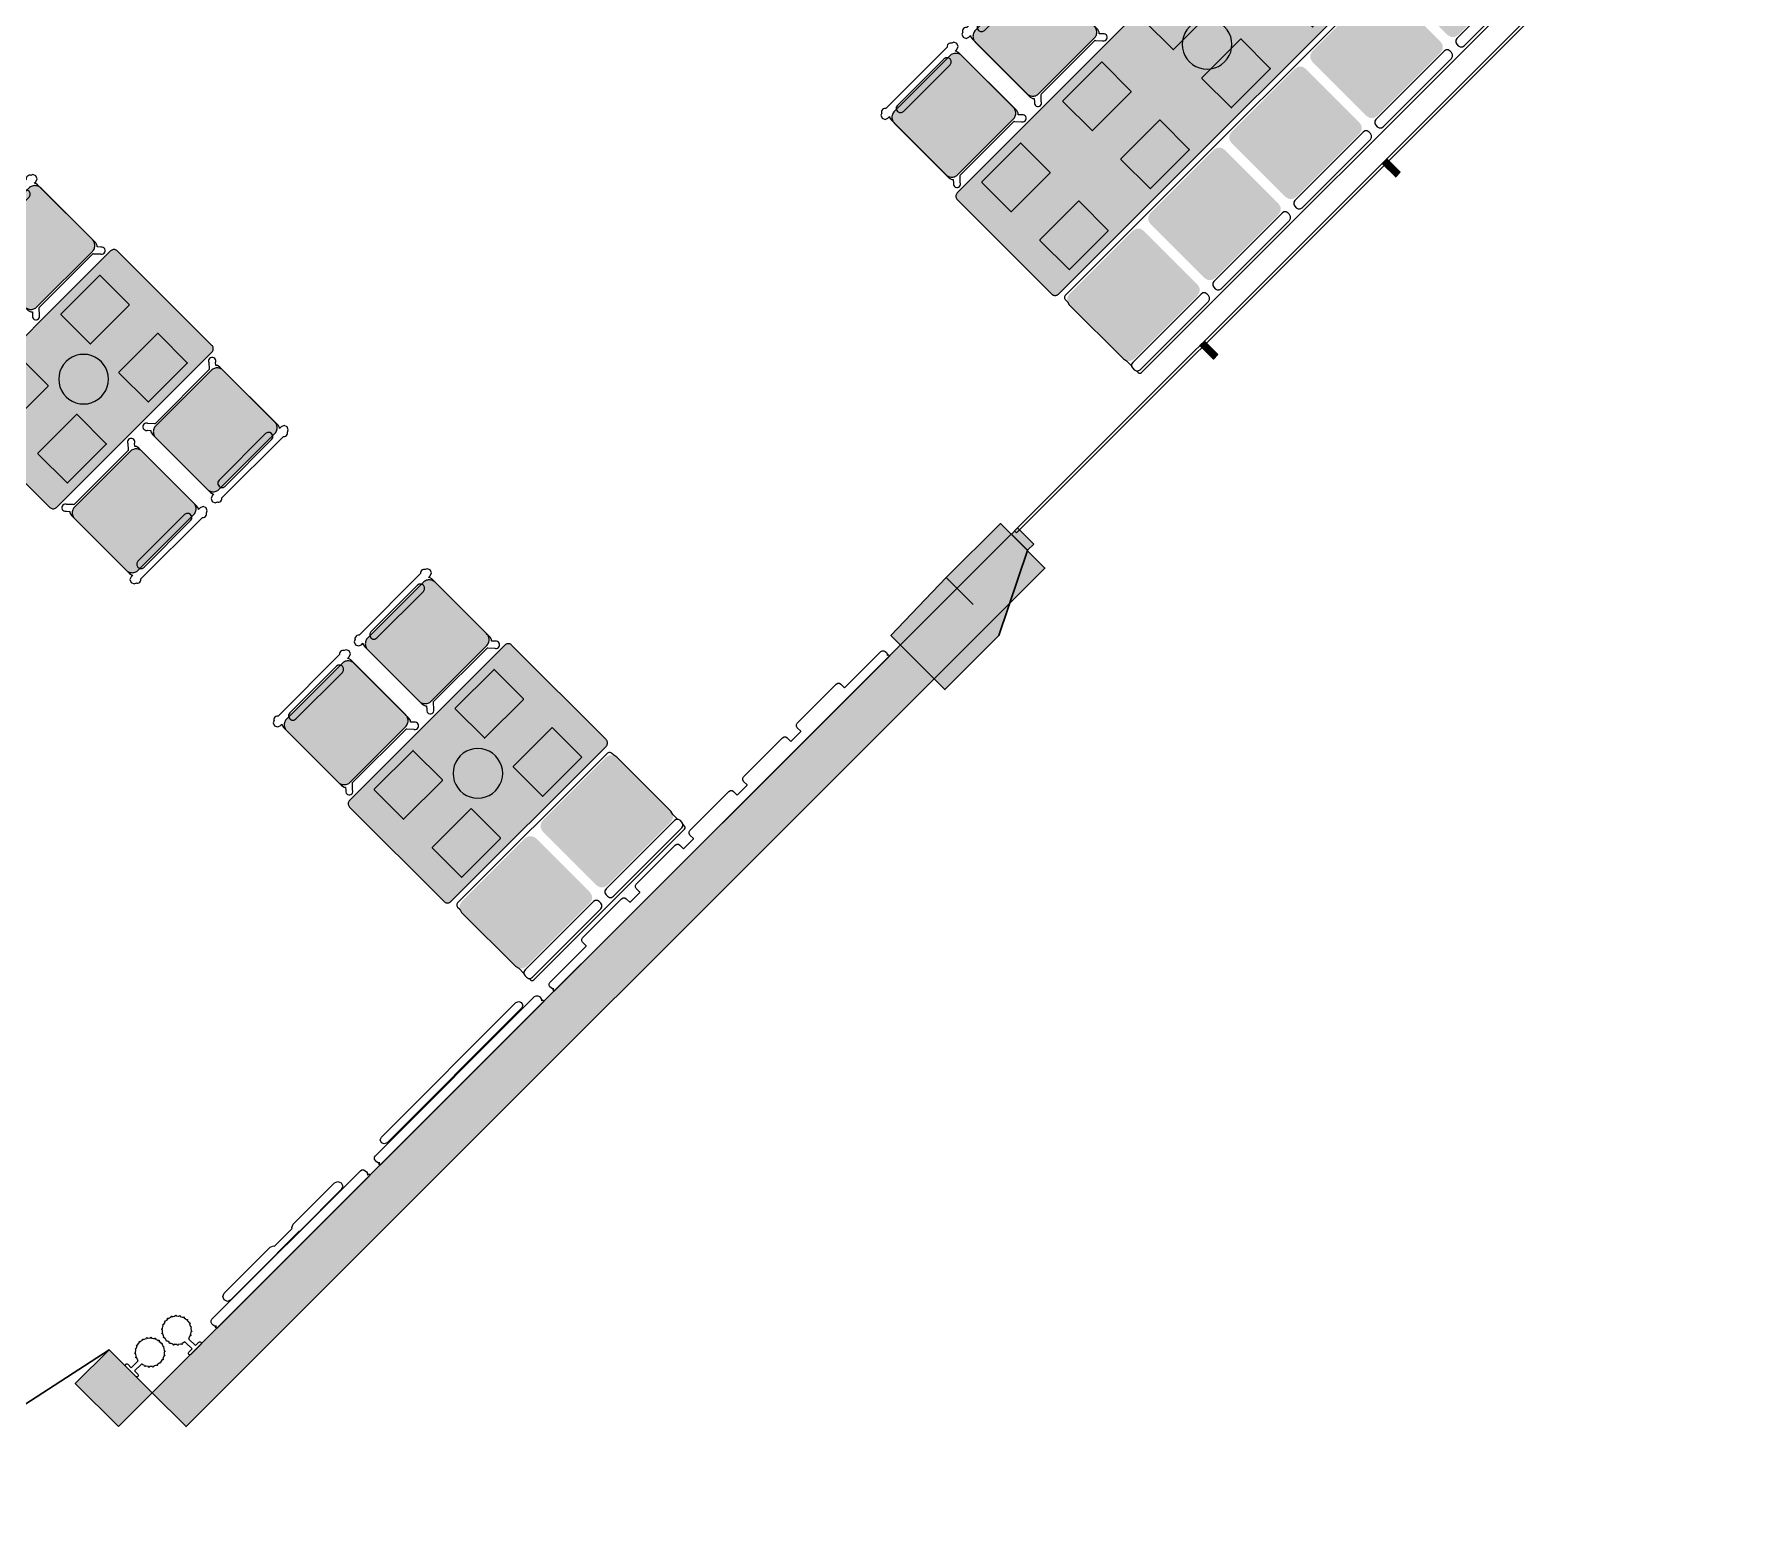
# Model space of a CAD drawing. Extents: x 2172.2 to 2210.6, y 415.3 to 458.1.
# Drawn here: x 2197.02 to 2206, y 415.27 to 423.02 of the extents above; entities that cross this region are included whole.
import ezdxf

# ---------------------------------------------------------------- set-up
doc = ezdxf.new("R2010")
doc.units = 0
for name, color, linetype, lineweight in [('AYAA_B2_BANQUETTES', 7, 'CONTINUOUS', 18), ('AYAA_B2_CHAIRS', 7, 'CONTINUOUS', 18), ('AYAA_B2_COLUMNS', 8, 'CONTINUOUS', 30), ('AYAA_B2_FINE_DETAIL', 8, 'CONTINUOUS', 9), ('AYAA_B2_GLAZING', 4, 'CONTINUOUS', 13), ('AYAA_B2_TABLES', 7, 'CONTINUOUS', 18), ('AYAA_B2_WALL_DECOR', 32, 'CONTINUOUS', 13), ('AYAA_B2_WALL_LIGHTS', 32, 'CONTINUOUS', 13), ('AYAA_B2_WALLS', 7, 'CONTINUOUS', 30)]:
    doc.layers.add(name, color=color, linetype=linetype, lineweight=lineweight)

# ---------------------------------------------------------------- blocks, each defined once
blk = doc.blocks.new('AYAA_B2_ARCHITECTURE')
at = {"layer": 'AYAA_B2_COLUMNS', "true_color": 0xc2b092}
blk.add_hatch(color=256, dxfattribs=at).paths.add_polyline_path([(11.94096, -13.965218), (11.799574, -13.823766), (12.082382, -13.54096), (12.2238, -13.682378), (12.075308, -14.127855), (11.792468, -14.410695), (11.50966, -14.12782), (11.799553, -13.823812)])
at = {"layer": 'AYAA_B2_WALLS', "true_color": 0xe4e1d8}
for points in [[(14.176619, -11.70128), (14.152576, -11.725321), (14.081866, -11.65461), (14.105907, -11.630569)], [(13.222024, -12.655873), (13.197983, -12.679915), (13.127272, -12.609204), (13.151314, -12.585163)], [(7.641751, -18.094725), (12.13895, -13.597526), (12.315727, -13.774302), (7.818528, -18.271502)], [(12.257745, -13.648438), (12.225218, -13.680964), (12.140365, -13.596111), (12.172892, -13.563584)], [(7.464975, -18.271502), (7.2387, -18.045227), (7.415477, -17.86845), (7.641751, -18.094725)]]:
    blk.add_hatch(color=256, dxfattribs=at).paths.add_polyline_path(points)
at = {"layer": 'AYAA_B2_COLUMNS', "linetype": 'CONTINUOUS', "lineweight": -2}
blk.add_lwpolyline([(11.94096, -13.965218), (11.799574, -13.823766), (12.082382, -13.54096), (12.2238, -13.682378), (12.075308, -14.127855), (11.792468, -14.410695), (11.50966, -14.12782), (11.799553, -13.823812)], close=True, dxfattribs=at)
at = {"layer": 'AYAA_B2_GLAZING', "linetype": 'CONTINUOUS', "lineweight": -2}
blk.add_lwpolyline([(12.167234, -13.590454), (12.156629, -13.579848), (15.985397, -9.751079), (15.996004, -9.761685)], close=True, dxfattribs=at)
at = {"layer": 'AYAA_B2_WALLS', "linetype": 'CONTINUOUS', "lineweight": -2}
for points in [[(14.176619, -11.70128), (14.152576, -11.725321), (14.081866, -11.65461), (14.105907, -11.630569)], [(13.222024, -12.655873), (13.197983, -12.679915), (13.127272, -12.609204), (13.151314, -12.585163)], [(7.641751, -18.094725), (12.13895, -13.597526), (12.315727, -13.774302), (7.818528, -18.271502)], [(12.257745, -13.648438), (12.225218, -13.680964), (12.140365, -13.596111), (12.172892, -13.563584)], [(7.464975, -18.271502), (7.2387, -18.045227), (7.415477, -17.86845), (7.641751, -18.094725)]]:
    blk.add_lwpolyline(points, close=True, dxfattribs=at)
blk = doc.blocks.new('AYAA_B2_DOOR_D0')
at = {"color": 0, "linetype": 'CONTINUOUS'}
blk.add_lwpolyline([(-0.625, 0), (-0.3651, 1.2227)], dxfattribs=at)
at = {"color": 0}
blk.add_arc((-0.625, 0), 1.25, 0, 78, dxfattribs=at)
blk = doc.blocks.new('AYAA_B2_DINING_2')
at = {"true_color": 0xefe8d6}
blk.add_hatch(color=256, dxfattribs=at).paths.add_polyline_path([(-0.595225, -0.364695), (-0.597275, -0.36135), (-0.598776, -0.357725), (-0.599692, -0.353911), (-0.6, -0.35), (-0.6, 0.35), (-0.599692, 0.353911), (-0.598776, 0.357725), (-0.597275, 0.36135), (-0.595225, 0.364695), (-0.592678, 0.367678), (-0.589695, 0.370225), (-0.58635, 0.372275), (-0.582725, 0.373776), (-0.578911, 0.374692), (-0.575, 0.375), (0.575, 0.375), (0.578911, 0.374692), (0.582725, 0.373776), (0.58635, 0.372275), (0.589695, 0.370225), (0.592678, 0.367678), (0.595225, 0.364695), (0.597275, 0.36135), (0.598776, 0.357725), (0.599692, 0.353911), (0.6, 0.35), (0.6, -0.35), (0.599692, -0.353911), (0.598776, -0.357725), (0.597275, -0.36135), (0.595225, -0.364695), (0.592678, -0.367678), (0.589695, -0.370225), (0.58635, -0.372275), (0.582725, -0.373776), (0.578911, -0.374692), (0.575, -0.375), (-0.575, -0.375), (-0.578911, -0.374692), (-0.582725, -0.373776), (-0.58635, -0.372275), (-0.589695, -0.370225), (-0.592678, -0.367678)])
at = {"color": 0, "linetype": 'CONTINUOUS', "lineweight": -2}
blk.add_lwpolyline([(-0.599692, 0.353911), (-0.598776, 0.357725), (-0.597275, 0.36135), (-0.595225, 0.364695), (-0.592678, 0.367678), (-0.589695, 0.370225), (-0.58635, 0.372275), (-0.582725, 0.373776), (-0.578911, 0.374692), (-0.575, 0.375), (0.575, 0.375), (0.578911, 0.374692), (0.582725, 0.373776), (0.58635, 0.372275), (0.589695, 0.370225), (0.592678, 0.367678), (0.595225, 0.364695), (0.597275, 0.36135), (0.598776, 0.357725), (0.599692, 0.353911), (0.6, 0.35), (0.6, -0.35), (0.599692, -0.353911), (0.598776, -0.357725), (0.597275, -0.36135), (0.595225, -0.364695), (0.592678, -0.367678), (0.589695, -0.370225), (0.58635, -0.372275), (0.582725, -0.373776), (0.578911, -0.374692), (0.575, -0.375), (-0.575, -0.375), (-0.578911, -0.374692), (-0.582725, -0.373776), (-0.58635, -0.372275), (-0.589695, -0.370225), (-0.592678, -0.367678), (-0.595225, -0.364695), (-0.597275, -0.36135), (-0.598776, -0.357725), (-0.599692, -0.353911), (-0.6, -0.35), (-0.6, 0.35)], close=True, dxfattribs=at)
at = {"layer": 'AYAA_B2_FINE_DETAIL', "linetype": 'CONTINUOUS', "lineweight": -2}
for points in [[(-0.443, 0.325), (-0.157, 0.325), (-0.156001, 0.324733), (-0.155267, 0.323999), (-0.155, 0.323), (-0.155, 0.107), (-0.155267, 0.106001), (-0.156001, 0.105267), (-0.157, 0.105), (-0.443, 0.105), (-0.443999, 0.105267), (-0.444733, 0.106001), (-0.445, 0.107), (-0.445, 0.323), (-0.444733, 0.323999), (-0.443999, 0.324733)], [(0.155, 0.323), (0.155267, 0.323999), (0.156001, 0.324733), (0.157, 0.325), (0.443, 0.325), (0.443999, 0.324733), (0.444733, 0.323999), (0.445, 0.323), (0.445, 0.107), (0.444733, 0.106001), (0.443999, 0.105267), (0.443, 0.105), (0.157, 0.105), (0.156001, 0.105267), (0.155267, 0.106001), (0.155, 0.107)], [(-0.123637, 0.040172), (-0.115831, 0.059019), (-0.105172, 0.076412), (-0.091924, 0.091924), (-0.076412, 0.105172), (-0.059019, 0.115831), (-0.040172, 0.123637), (-0.020336, 0.128399), (0, 0.13), (0.020336, 0.128399), (0.040172, 0.123637), (0.059019, 0.115831), (0.076412, 0.105172), (0.091924, 0.091924), (0.105172, 0.076412), (0.115831, 0.059019), (0.123637, 0.040172), (0.128399, 0.020336), (0.13, 0), (0.128399, -0.020336), (0.123637, -0.040172), (0.115831, -0.059019), (0.105172, -0.076412), (0.091924, -0.091924), (0.076412, -0.105172), (0.059019, -0.115831), (0.040172, -0.123637), (0.020336, -0.128399), (0, -0.13), (-0.020336, -0.128399), (-0.040172, -0.123637), (-0.059019, -0.115831), (-0.076412, -0.105172), (-0.091924, -0.091924), (-0.105172, -0.076412), (-0.115831, -0.059019), (-0.123637, -0.040172), (-0.128399, -0.020336), (-0.13, 0), (-0.128399, 0.020336)], [(-0.443999, -0.105267), (-0.443, -0.105), (-0.157, -0.105), (-0.156001, -0.105267), (-0.155267, -0.106001), (-0.155, -0.107), (-0.155, -0.323), (-0.155267, -0.323999), (-0.156001, -0.324733), (-0.157, -0.325), (-0.443, -0.325), (-0.443999, -0.324733), (-0.444733, -0.323999), (-0.445, -0.323), (-0.445, -0.107), (-0.444733, -0.106001)], [(0.155267, -0.106001), (0.156001, -0.105267), (0.157, -0.105), (0.443, -0.105), (0.443999, -0.105267), (0.444733, -0.106001), (0.445, -0.107), (0.445, -0.323), (0.444733, -0.323999), (0.443999, -0.324733), (0.443, -0.325), (0.157, -0.325), (0.156001, -0.324733), (0.155267, -0.323999), (0.155, -0.323), (0.155, -0.107)]]:
    blk.add_lwpolyline(points, close=True, dxfattribs=at)
blk = doc.blocks.new('AYAA_B2_CHAIR_OLIVE')
at = {"true_color": 0xd7dec3}
blk.add_hatch(color=256, dxfattribs=at).paths.add_polyline_path([(-0.247475, -0.204863), (-0.248872, -0.200013), (-0.249717, -0.195038), (-0.25, -0.19), (-0.25, 0.19), (-0.249717, 0.195038), (-0.248872, 0.200013), (-0.247475, 0.204863), (-0.245544, 0.209525), (-0.243103, 0.213941), (-0.240182, 0.218057), (-0.23682, 0.22182), (-0.233057, 0.225182), (-0.228941, 0.228103), (-0.224525, 0.230544), (-0.219863, 0.232475), (-0.215013, 0.233872), (-0.210038, 0.234717), (-0.205, 0.235), (0.205, 0.235), (0.210038, 0.234717), (0.215013, 0.233872), (0.219863, 0.232475), (0.224525, 0.230544), (0.228941, 0.228103), (0.233057, 0.225182), (0.23682, 0.22182), (0.240182, 0.218057), (0.243103, 0.213941), (0.245544, 0.209525), (0.247475, 0.204863), (0.248872, 0.200013), (0.249717, 0.195038), (0.25, 0.19), (0.25, -0.19), (0.249717, -0.195038), (0.248872, -0.200013), (0.247475, -0.204863), (0.245544, -0.209525), (0.243103, -0.213941), (0.240182, -0.218057), (0.23682, -0.22182), (0.233057, -0.225182), (0.228941, -0.228103), (0.224525, -0.230544), (0.219863, -0.232475), (0.215013, -0.233872), (0.210038, -0.234717), (0.205, -0.235), (-0.205, -0.235), (-0.210038, -0.234717), (-0.215013, -0.233872), (-0.219863, -0.232475), (-0.224525, -0.230544), (-0.228941, -0.228103), (-0.233057, -0.225182), (-0.23682, -0.22182), (-0.240182, -0.218057), (-0.243103, -0.213941), (-0.245544, -0.209525)])
at = {"color": 0, "linetype": 'CONTINUOUS', "lineweight": -2}
for points in [[(-0.255, -0.233), (-0.242972, -0.233), (-0.245992, -0.22998), (-0.25, -0.215), (-0.25, 0.215), (-0.245992, 0.22998), (-0.240149, 0.235823), (-0.252556, 0.249383), (-0.254118, 0.250179), (-0.258321, 0.254382), (-0.26102, 0.259679), (-0.26195, 0.26555), (-0.26102, 0.271421), (-0.258321, 0.276718), (-0.254118, 0.280921), (-0.248821, 0.28362), (-0.24295, 0.28455), (-0.237079, 0.28362), (-0.231782, 0.280921), (-0.227579, 0.276718), (-0.22608, 0.273776), (-0.20172, 0.24715), (-0.200943, 0.245), (0.200943, 0.245), (0.20172, 0.24715), (0.22608, 0.273776), (0.227579, 0.276718), (0.231782, 0.280921), (0.237079, 0.28362), (0.24295, 0.28455), (0.248821, 0.28362), (0.254118, 0.280921), (0.258321, 0.276718), (0.26102, 0.271421), (0.26195, 0.26555), (0.26102, 0.259679), (0.258321, 0.254382), (0.254118, 0.250179), (0.252556, 0.249383), (0.240149, 0.235823), (0.245992, 0.22998), (0.25, 0.215), (0.25, -0.215), (0.245992, -0.22998), (0.242972, -0.233), (0.255, -0.233), (0.270556, -0.239444), (0.277, -0.255), (0.270556, -0.270556), (0.259027, -0.275332), (0.258321, -0.276718), (0.254118, -0.280921), (0.248821, -0.28362), (0.24295, -0.28455), (0.237079, -0.28362), (0.231782, -0.280921), (0.227861, -0.277), (-0.227861, -0.277), (-0.231782, -0.280921), (-0.237079, -0.28362), (-0.24295, -0.28455), (-0.248821, -0.28362), (-0.254118, -0.280921), (-0.258321, -0.276718), (-0.259027, -0.275332), (-0.270556, -0.270556), (-0.277, -0.255), (-0.270556, -0.239444)], [(-0.247475, -0.204863), (-0.248872, -0.200013), (-0.249717, -0.195038), (-0.25, -0.19), (-0.25, 0.19), (-0.249717, 0.195038), (-0.248872, 0.200013), (-0.247475, 0.204863), (-0.245544, 0.209525), (-0.243103, 0.213941), (-0.240182, 0.218057), (-0.23682, 0.22182), (-0.233057, 0.225182), (-0.228941, 0.228103), (-0.224525, 0.230544), (-0.219863, 0.232475), (-0.215013, 0.233872), (-0.210038, 0.234717), (-0.205, 0.235), (0.205, 0.235), (0.210038, 0.234717), (0.215013, 0.233872), (0.219863, 0.232475), (0.224525, 0.230544), (0.228941, 0.228103), (0.233057, 0.225182), (0.23682, 0.22182), (0.240182, 0.218057), (0.243103, 0.213941), (0.245544, 0.209525), (0.247475, 0.204863), (0.248872, 0.200013), (0.249717, 0.195038), (0.25, 0.19), (0.25, -0.19), (0.249717, -0.195038), (0.248872, -0.200013), (0.247475, -0.204863), (0.245544, -0.209525), (0.243103, -0.213941), (0.240182, -0.218057), (0.23682, -0.22182), (0.233057, -0.225182), (0.228941, -0.228103), (0.224525, -0.230544), (0.219863, -0.232475), (0.215013, -0.233872), (0.210038, -0.234717), (0.205, -0.235), (-0.205, -0.235), (-0.210038, -0.234717), (-0.215013, -0.233872), (-0.219863, -0.232475), (-0.224525, -0.230544), (-0.228941, -0.228103), (-0.233057, -0.225182), (-0.23682, -0.22182), (-0.240182, -0.218057), (-0.243103, -0.213941), (-0.245544, -0.209525)], [(-0.183735, -0.203506), (-0.1725, -0.2005), (0.1725, -0.2005), (0.183735, -0.203506), (0.191994, -0.211765), (0.195, -0.223), (0.191994, -0.234235), (0.183735, -0.242494), (0.1725, -0.2455), (-0.1725, -0.2455), (-0.183735, -0.242494), (-0.191994, -0.234235), (-0.195, -0.223), (-0.191994, -0.211765)]]:
    blk.add_lwpolyline(points, close=True, dxfattribs=at)
blk = doc.blocks.new('AYAA_B2_PERIMETER_BENCH_2')
at = {"true_color": 0xe8ddc8}
for points in [[(-0.535, 0.26), (-0.065, 0.26), (-0.045026, 0.254656), (-0.030344, 0.239974), (-0.025, 0.22), (-0.025, -0.18), (-0.030344, -0.199974), (-0.045026, -0.214656), (-0.065, -0.22), (-0.535, -0.22), (-0.554974, -0.214656), (-0.569656, -0.199974), (-0.575, -0.18), (-0.575, 0.22), (-0.569656, 0.239974), (-0.554974, 0.254656)], [(0.065, 0.26), (0.535, 0.26), (0.554974, 0.254656), (0.569656, 0.239974), (0.575, 0.22), (0.575, -0.18), (0.569656, -0.199974), (0.554974, -0.214656), (0.535, -0.22), (0.065, -0.22), (0.045026, -0.214656), (0.030344, -0.199974), (0.025, -0.18), (0.025, 0.22), (0.030344, 0.239974), (0.045026, 0.254656)]]:
    blk.add_hatch(color=256, dxfattribs=at).paths.add_polyline_path(points)
at = {"color": 0, "linetype": 'CONTINUOUS', "lineweight": -2}
for points in [[(-0.57, -0.236453), (-0.57, -0.198688), (-0.575, -0.18), (-0.575, 0.22), (-0.57, 0.238688), (-0.57, 0.255), (-0.567996, 0.26249), (-0.56249, 0.267996), (-0.555, 0.27), (0.555, 0.27), (0.56249, 0.267996), (0.567996, 0.26249), (0.57, 0.255), (0.57, 0.238688), (0.575, 0.22), (0.575, -0.18), (0.57, -0.198688), (0.57, -0.236453), (0.572061, -0.238514), (0.575, -0.2495), (0.575, -0.2605), (0.572061, -0.271486), (0.569799, -0.273748), (0.57, -0.2745), (0.57, -0.2855), (0.568397, -0.291492), (0.563992, -0.295897), (0.558, -0.2975), (-0.558, -0.2975), (-0.563992, -0.295897), (-0.568397, -0.291492), (-0.57, -0.2855), (-0.57, -0.2745), (-0.569799, -0.273748), (-0.572061, -0.271486), (-0.575, -0.2605), (-0.575, -0.2495), (-0.572061, -0.238514)], [(-0.553, -0.2275), (-0.047, -0.2275), (-0.036014, -0.230439), (-0.027939, -0.238514), (-0.025, -0.2495), (-0.025, -0.2605), (-0.027939, -0.271486), (-0.036014, -0.279561), (-0.047, -0.2825), (-0.553, -0.2825), (-0.563986, -0.279561), (-0.572061, -0.271486), (-0.575, -0.2605), (-0.575, -0.2495), (-0.572061, -0.238514), (-0.563986, -0.230439)], [(0.047, -0.2275), (0.553, -0.2275), (0.563986, -0.230439), (0.572061, -0.238514), (0.575, -0.2495), (0.575, -0.2605), (0.572061, -0.271486), (0.563986, -0.279561), (0.553, -0.2825), (0.047, -0.2825), (0.036014, -0.279561), (0.027939, -0.271486), (0.025, -0.2605), (0.025, -0.2495), (0.027939, -0.238514), (0.036014, -0.230439)]]:
    blk.add_lwpolyline(points, close=True, dxfattribs=at)
blk = doc.blocks.new('AYAA_B2_DINING_5')
at = {"true_color": 0xefe8d6}
blk.add_hatch(color=256, dxfattribs=at).paths.add_polyline_path([(-1.5, -0.35), (-1.5, 0.35), (-1.499692, 0.353911), (-1.498776, 0.357725), (-1.497275, 0.36135), (-1.495225, 0.364695), (-1.492678, 0.367678), (-1.489695, 0.370225), (-1.48635, 0.372275), (-1.482725, 0.373776), (-1.478911, 0.374692), (-1.475, 0.375), (1.475, 0.375), (1.478911, 0.374692), (1.482725, 0.373776), (1.48635, 0.372275), (1.489695, 0.370225), (1.492678, 0.367678), (1.495225, 0.364695), (1.497275, 0.36135), (1.498776, 0.357725), (1.499692, 0.353911), (1.5, 0.35), (1.5, -0.35), (1.499692, -0.353911), (1.498776, -0.357725), (1.497275, -0.36135), (1.495225, -0.364695), (1.492678, -0.367678), (1.489695, -0.370225), (1.48635, -0.372275), (1.482725, -0.373776), (1.478911, -0.374692), (1.475, -0.375), (-1.475, -0.375), (-1.478911, -0.374692), (-1.482725, -0.373776), (-1.48635, -0.372275), (-1.489695, -0.370225), (-1.492678, -0.367678), (-1.495225, -0.364695), (-1.497275, -0.36135), (-1.498776, -0.357725), (-1.499692, -0.353911)])
at = {"color": 0, "linetype": 'CONTINUOUS', "lineweight": -2}
blk.add_lwpolyline([(-1.5, 0.35), (-1.499692, 0.353911), (-1.498776, 0.357725), (-1.497275, 0.36135), (-1.495225, 0.364695), (-1.492678, 0.367678), (-1.489695, 0.370225), (-1.48635, 0.372275), (-1.482725, 0.373776), (-1.478911, 0.374692), (-1.475, 0.375), (1.475, 0.375), (1.478911, 0.374692), (1.482725, 0.373776), (1.48635, 0.372275), (1.489695, 0.370225), (1.492678, 0.367678), (1.495225, 0.364695), (1.497275, 0.36135), (1.498776, 0.357725), (1.499692, 0.353911), (1.5, 0.35), (1.5, -0.35), (1.499692, -0.353911), (1.498776, -0.357725), (1.497275, -0.36135), (1.495225, -0.364695), (1.492678, -0.367678), (1.489695, -0.370225), (1.48635, -0.372275), (1.482725, -0.373776), (1.478911, -0.374692), (1.475, -0.375), (-1.475, -0.375), (-1.478911, -0.374692), (-1.482725, -0.373776), (-1.48635, -0.372275), (-1.489695, -0.370225), (-1.492678, -0.367678), (-1.495225, -0.364695), (-1.497275, -0.36135), (-1.498776, -0.357725), (-1.499692, -0.353911), (-1.5, -0.35)], close=True, dxfattribs=at)
at = {"layer": 'AYAA_B2_FINE_DETAIL', "linetype": 'CONTINUOUS', "lineweight": -2}
for points in [[(-1.057, 0.325), (-1.056001, 0.324733), (-1.055267, 0.323999), (-1.055, 0.323), (-1.055, 0.107), (-1.055267, 0.106001), (-1.056001, 0.105267), (-1.057, 0.105), (-1.343, 0.105), (-1.343999, 0.105267), (-1.344733, 0.106001), (-1.345, 0.107), (-1.345, 0.323), (-1.344733, 0.323999), (-1.343999, 0.324733), (-1.343, 0.325)], [(-0.745, 0.107), (-0.745, 0.323), (-0.744733, 0.323999), (-0.743999, 0.324733), (-0.743, 0.325), (-0.457, 0.325), (-0.456001, 0.324733), (-0.455267, 0.323999), (-0.455, 0.323), (-0.455, 0.107), (-0.455267, 0.106001), (-0.456001, 0.105267), (-0.457, 0.105), (-0.743, 0.105), (-0.743999, 0.105267), (-0.744733, 0.106001)], [(-0.145, 0.107), (-0.145, 0.323), (-0.144733, 0.323999), (-0.143999, 0.324733), (-0.143, 0.325), (0.143, 0.325), (0.143999, 0.324733), (0.144733, 0.323999), (0.145, 0.323), (0.145, 0.107), (0.144733, 0.106001), (0.143999, 0.105267), (0.143, 0.105), (-0.143, 0.105), (-0.143999, 0.105267), (-0.144733, 0.106001)], [(0.455267, 0.323999), (0.456001, 0.324733), (0.457, 0.325), (0.743, 0.325), (0.743999, 0.324733), (0.744733, 0.323999), (0.745, 0.323), (0.745, 0.107), (0.744733, 0.106001), (0.743999, 0.105267), (0.743, 0.105), (0.457, 0.105), (0.456001, 0.105267), (0.455267, 0.106001), (0.455, 0.107), (0.455, 0.323)], [(1.057, 0.325), (1.343, 0.325), (1.343999, 0.324733), (1.344733, 0.323999), (1.345, 0.323), (1.345, 0.107), (1.344733, 0.106001), (1.343999, 0.105267), (1.343, 0.105), (1.057, 0.105), (1.056001, 0.105267), (1.055267, 0.106001), (1.055, 0.107), (1.055, 0.323), (1.055267, 0.323999), (1.056001, 0.324733)], [(-0.123637, 0.040172), (-0.115831, 0.059019), (-0.105172, 0.076412), (-0.091924, 0.091924), (-0.076412, 0.105172), (-0.059019, 0.115831), (-0.040172, 0.123637), (-0.020336, 0.128399), (0, 0.13), (0.020336, 0.128399), (0.040172, 0.123637), (0.059019, 0.115831), (0.076412, 0.105172), (0.091924, 0.091924), (0.105172, 0.076412), (0.115831, 0.059019), (0.123637, 0.040172), (0.128399, 0.020336), (0.13, 0), (0.128399, -0.020336), (0.123637, -0.040172), (0.115831, -0.059019), (0.105172, -0.076412), (0.091924, -0.091924), (0.076412, -0.105172), (0.059019, -0.115831), (0.040172, -0.123637), (0.020336, -0.128399), (0, -0.13), (-0.020336, -0.128399), (-0.040172, -0.123637), (-0.059019, -0.115831), (-0.076412, -0.105172), (-0.091924, -0.091924), (-0.105172, -0.076412), (-0.115831, -0.059019), (-0.123637, -0.040172), (-0.128399, -0.020336), (-0.13, 0), (-0.128399, 0.020336)], [(-1.056001, -0.105267), (-1.055267, -0.106001), (-1.055, -0.107), (-1.055, -0.323), (-1.055267, -0.323999), (-1.056001, -0.324733), (-1.057, -0.325), (-1.343, -0.325), (-1.343999, -0.324733), (-1.344733, -0.323999), (-1.345, -0.323), (-1.345, -0.107), (-1.344733, -0.106001), (-1.343999, -0.105267), (-1.343, -0.105), (-1.057, -0.105)], [(-0.744733, -0.106001), (-0.743999, -0.105267), (-0.743, -0.105), (-0.457, -0.105), (-0.456001, -0.105267), (-0.455267, -0.106001), (-0.455, -0.107), (-0.455, -0.323), (-0.455267, -0.323999), (-0.456001, -0.324733), (-0.457, -0.325), (-0.743, -0.325), (-0.743999, -0.324733), (-0.744733, -0.323999), (-0.745, -0.323), (-0.745, -0.107)], [(-0.144733, -0.106001), (-0.143999, -0.105267), (-0.143, -0.105), (0.143, -0.105), (0.143999, -0.105267), (0.144733, -0.106001), (0.145, -0.107), (0.145, -0.323), (0.144733, -0.323999), (0.143999, -0.324733), (0.143, -0.325), (-0.143, -0.325), (-0.143999, -0.324733), (-0.144733, -0.323999), (-0.145, -0.323), (-0.145, -0.107)], [(0.457, -0.105), (0.743, -0.105), (0.743999, -0.105267), (0.744733, -0.106001), (0.745, -0.107), (0.745, -0.323), (0.744733, -0.323999), (0.743999, -0.324733), (0.743, -0.325), (0.457, -0.325), (0.456001, -0.324733), (0.455267, -0.323999), (0.455, -0.323), (0.455, -0.107), (0.455267, -0.106001), (0.456001, -0.105267)], [(1.055267, -0.106001), (1.056001, -0.105267), (1.057, -0.105), (1.343, -0.105), (1.343999, -0.105267), (1.344733, -0.106001), (1.345, -0.107), (1.345, -0.323), (1.344733, -0.323999), (1.343999, -0.324733), (1.343, -0.325), (1.057, -0.325), (1.056001, -0.324733), (1.055267, -0.323999), (1.055, -0.323), (1.055, -0.107)]]:
    blk.add_lwpolyline(points, close=True, dxfattribs=at)
blk = doc.blocks.new('AYAA_B2_PERIMETER_BENCH_5')
at = {"true_color": 0xe8ddc8}
for points in [[(-1.475, 0.22), (-1.469656, 0.239974), (-1.454974, 0.254656), (-1.435, 0.26), (-0.965, 0.26), (-0.945026, 0.254656), (-0.930344, 0.239974), (-0.925, 0.22), (-0.925, -0.18), (-0.930344, -0.199974), (-0.945026, -0.214656), (-0.965, -0.22), (-1.435, -0.22), (-1.454974, -0.214656), (-1.469656, -0.199974), (-1.475, -0.18)], [(-0.869656, 0.239974), (-0.854974, 0.254656), (-0.835, 0.26), (-0.365, 0.26), (-0.345026, 0.254656), (-0.330344, 0.239974), (-0.325, 0.22), (-0.325, -0.18), (-0.330344, -0.199974), (-0.345026, -0.214656), (-0.365, -0.22), (-0.835, -0.22), (-0.854974, -0.214656), (-0.869656, -0.199974), (-0.875, -0.18), (-0.875, 0.22)], [(-0.269656, 0.239974), (-0.254974, 0.254656), (-0.235, 0.26), (0.235, 0.26), (0.254974, 0.254656), (0.269656, 0.239974), (0.275, 0.22), (0.275, -0.18), (0.269656, -0.199974), (0.254974, -0.214656), (0.235, -0.22), (-0.235, -0.22), (-0.254974, -0.214656), (-0.269656, -0.199974), (-0.275, -0.18), (-0.275, 0.22)], [(0.345026, 0.254656), (0.365, 0.26), (0.835, 0.26), (0.854974, 0.254656), (0.869656, 0.239974), (0.875, 0.22), (0.875, -0.18), (0.869656, -0.199974), (0.854974, -0.214656), (0.835, -0.22), (0.365, -0.22), (0.345026, -0.214656), (0.330344, -0.199974), (0.325, -0.18), (0.325, 0.22), (0.330344, 0.239974)], [(0.965, 0.26), (1.435, 0.26), (1.454974, 0.254656), (1.469656, 0.239974), (1.475, 0.22), (1.475, -0.18), (1.469656, -0.199974), (1.454974, -0.214656), (1.435, -0.22), (0.965, -0.22), (0.945026, -0.214656), (0.930344, -0.199974), (0.925, -0.18), (0.925, 0.22), (0.930344, 0.239974), (0.945026, 0.254656)]]:
    blk.add_hatch(color=256, dxfattribs=at).paths.add_polyline_path(points)
at = {"color": 0, "linetype": 'CONTINUOUS', "lineweight": -2}
for points in [[(-1.472061, -0.271486), (-1.475, -0.2605), (-1.475, -0.2495), (-1.472061, -0.238514), (-1.47, -0.236453), (-1.47, -0.198688), (-1.475, -0.18), (-1.475, 0.22), (-1.47, 0.238688), (-1.47, 0.255), (-1.467996, 0.26249), (-1.46249, 0.267996), (-1.455, 0.27), (1.455, 0.27), (1.46249, 0.267996), (1.467996, 0.26249), (1.47, 0.255), (1.47, 0.238688), (1.475, 0.22), (1.475, -0.18), (1.47, -0.198688), (1.47, -0.236453), (1.472061, -0.238514), (1.475, -0.2495), (1.475, -0.2605), (1.472061, -0.271486), (1.469799, -0.273748), (1.47, -0.2745), (1.47, -0.2855), (1.468397, -0.291492), (1.463992, -0.295897), (1.458, -0.2975), (-1.458, -0.2975), (-1.463992, -0.295897), (-1.468397, -0.291492), (-1.47, -0.2855), (-1.47, -0.2745), (-1.469799, -0.273748)], [(-1.463986, -0.230439), (-1.453, -0.2275), (-0.947, -0.2275), (-0.936014, -0.230439), (-0.927939, -0.238514), (-0.925, -0.2495), (-0.925, -0.2605), (-0.927939, -0.271486), (-0.936014, -0.279561), (-0.947, -0.2825), (-1.453, -0.2825), (-1.463986, -0.279561), (-1.472061, -0.271486), (-1.475, -0.2605), (-1.475, -0.2495), (-1.472061, -0.238514)], [(-0.872061, -0.238514), (-0.863985, -0.230439), (-0.853, -0.2275), (-0.347, -0.2275), (-0.336014, -0.230439), (-0.327939, -0.238514), (-0.325, -0.2495), (-0.325, -0.2605), (-0.327939, -0.271486), (-0.336014, -0.279561), (-0.347, -0.2825), (-0.853, -0.2825), (-0.863985, -0.279561), (-0.872061, -0.271486), (-0.875, -0.2605), (-0.875, -0.2495)], [(-0.272061, -0.238514), (-0.263986, -0.230439), (-0.253, -0.2275), (0.253, -0.2275), (0.263986, -0.230439), (0.272061, -0.238514), (0.275, -0.2495), (0.275, -0.2605), (0.272061, -0.271486), (0.263986, -0.279561), (0.253, -0.2825), (-0.253, -0.2825), (-0.263986, -0.279561), (-0.272061, -0.271486), (-0.275, -0.2605), (-0.275, -0.2495)], [(0.325, -0.2495), (0.327939, -0.238514), (0.336014, -0.230439), (0.347, -0.2275), (0.853, -0.2275), (0.863985, -0.230439), (0.872061, -0.238514), (0.875, -0.2495), (0.875, -0.2605), (0.872061, -0.271486), (0.863985, -0.279561), (0.853, -0.2825), (0.347, -0.2825), (0.336014, -0.279561), (0.327939, -0.271486), (0.325, -0.2605)], [(0.925, -0.2495), (0.927939, -0.238514), (0.936014, -0.230439), (0.947, -0.2275), (1.453, -0.2275), (1.463986, -0.230439), (1.472061, -0.238514), (1.475, -0.2495), (1.475, -0.2605), (1.472061, -0.271486), (1.463986, -0.279561), (1.453, -0.2825), (0.947, -0.2825), (0.936014, -0.279561), (0.927939, -0.271486), (0.925, -0.2605)]]:
    blk.add_lwpolyline(points, close=True, dxfattribs=at)
blk = doc.blocks.new('AYAA_B2_UNIQUE_WALL_COMPOSITION_14')
at = {"color": 0, "linetype": 'CONTINUOUS', "lineweight": -2}
for points in [[(-0.5675, -0.0175), (-0.565095, -0.008512), (-0.559083, -0.0025), (-0.5675, -0.0025), (-0.5675, 0.0085), (0.5675, 0.0085), (0.5675, -0.0025), (0.559083, -0.0025), (0.565095, -0.008512), (0.5675, -0.0175), (0.5675, -0.0265), (0.565095, -0.035488), (0.558488, -0.042095), (0.5495, -0.0445), (-0.5495, -0.0445), (-0.558488, -0.042095), (-0.565095, -0.035488), (-0.5675, -0.0265)], [(-0.4086, -0.095), (-0.426278, -0.087678), (-0.4336, -0.07), (-0.426278, -0.052322), (-0.4086, -0.045), (-0.10215, -0.045), (-0.097325, -0.047), (0.063271, -0.047), (0.0681, -0.045), (0.4086, -0.045), (0.426265, -0.052322), (0.433583, -0.07), (0.426265, -0.087678), (0.4086, -0.095), (0.0681, -0.095), (0.050422, -0.087678), (0.048484, -0.083), (-0.082548, -0.083), (-0.084485, -0.087678), (-0.10215, -0.095)]]:
    blk.add_lwpolyline(points, close=True, dxfattribs=at)
blk = doc.blocks.new('AYAA_B2_UNIQUE_WALL_COMPOSITION_16')
at = {"color": 0, "linetype": 'CONTINUOUS', "lineweight": -2}
for points in [[(-0.60727, 0.0085), (0.60727, 0.0085), (0.60727, -0.0025), (0.598854, -0.0025), (0.604866, -0.008512), (0.60727, -0.0175), (0.60727, -0.0265), (0.604866, -0.035488), (0.598259, -0.042095), (0.58927, -0.0445), (-0.58927, -0.0445), (-0.598259, -0.042095), (-0.604866, -0.035488), (-0.60727, -0.0265), (-0.60727, -0.0175), (-0.604866, -0.008512), (-0.598854, -0.0025), (-0.60727, -0.0025)], [(0.497962, -0.091), (-0.497962, -0.091), (-0.512811, -0.084849), (-0.518962, -0.07), (-0.512811, -0.055151), (-0.497962, -0.049), (0.497962, -0.049), (0.512808, -0.055151), (0.518958, -0.07), (0.512808, -0.084849)]]:
    blk.add_lwpolyline(points, close=True, dxfattribs=at)
blk = doc.blocks.new('AYAA_B2_UNIQUE_WALL_COMPOSITION_17')
at = {"color": 0, "linetype": 'CONTINUOUS', "lineweight": -2}
blk.add_lwpolyline([(0.95634, -0.04522), (0.95634, -0.0719), (0.954128, -0.080169), (0.948049, -0.086248), (0.93978, -0.08846), (0.64998, -0.08846), (0.641711, -0.086248), (0.635632, -0.080169), (0.63342, -0.0719), (0.63342, -0.04522), (0.633666, -0.0443), (0.558654, -0.0443), (0.5589, -0.04522), (0.5589, -0.0719), (0.556688, -0.080169), (0.550609, -0.086248), (0.54234, -0.08846), (0.25254, -0.08846), (0.244271, -0.086248), (0.238192, -0.080169), (0.23598, -0.0719), (0.23598, -0.04522), (0.236226, -0.0443), (0.161214, -0.0443), (0.16146, -0.04522), (0.16146, -0.0719), (0.159248, -0.080169), (0.153169, -0.086248), (0.1449, -0.08846), (-0.1449, -0.08846), (-0.153169, -0.086248), (-0.159248, -0.080169), (-0.16146, -0.0719), (-0.16146, -0.04522), (-0.161214, -0.0443), (-0.236226, -0.0443), (-0.23598, -0.04522), (-0.23598, -0.0719), (-0.238192, -0.080169), (-0.244271, -0.086248), (-0.25254, -0.08846), (-0.54234, -0.08846), (-0.550609, -0.086248), (-0.556688, -0.080169), (-0.5589, -0.0719), (-0.5589, -0.04522), (-0.558654, -0.0443), (-0.633666, -0.0443), (-0.63342, -0.04522), (-0.63342, -0.0719), (-0.635632, -0.080169), (-0.641711, -0.086248), (-0.64998, -0.08846), (-0.93978, -0.08846), (-0.948049, -0.086248), (-0.954128, -0.080169), (-0.95634, -0.0719), (-0.95634, -0.04522), (-0.956094, -0.0443), (-1.22544, -0.0443), (-1.233709, -0.042088), (-1.239788, -0.036009), (-1.242, -0.02774), (-1.242, -0.01946), (-1.239788, -0.011191), (-1.234257, -0.00566), (-1.242, -0.00566), (-1.242, 0.00446), (1.242, 0.00446), (1.242, -0.00566), (1.234257, -0.00566), (1.239788, -0.011191), (1.242, -0.01946), (1.242, -0.02774), (1.239788, -0.036009), (1.233709, -0.042088), (1.22544, -0.0443), (0.956094, -0.0443)], close=True, dxfattribs=at)
blk = doc.blocks.new('AYAA_B2_SCONCE')
at = {"color": 0, "linetype": 'CONTINUOUS', "lineweight": -2}
blk.add_lwpolyline([(-0.066057, -0.178967), (-0.064423, -0.178291), (-0.064952, -0.1775), (-0.069291, -0.168701), (-0.071015, -0.163622), (-0.072921, -0.164412), (-0.075043, -0.163533), (-0.075921, -0.161412), (-0.075043, -0.15929), (-0.072921, -0.158412), (-0.072618, -0.158538), (-0.074358, -0.149789), (-0.074835, -0.142517), (-0.076, -0.143), (-0.078121, -0.142121), (-0.079, -0.14), (-0.078121, -0.137879), (-0.076, -0.137), (-0.074835, -0.137483), (-0.074358, -0.130211), (-0.072618, -0.121462), (-0.072921, -0.121588), (-0.075043, -0.12071), (-0.075921, -0.118588), (-0.075043, -0.116467), (-0.072921, -0.115588), (-0.071015, -0.116378), (-0.069291, -0.111299), (-0.064952, -0.1025), (-0.064423, -0.101709), (-0.066057, -0.101033), (-0.066935, -0.098911), (-0.066057, -0.09679), (-0.063935, -0.095911), (-0.061814, -0.09679), (-0.061555, -0.097416), (-0.059501, -0.094343), (-0.053033, -0.086967), (-0.050898, -0.085095), (-0.051891, -0.084684), (-0.052769, -0.082563), (-0.051891, -0.080442), (-0.049769, -0.079563), (-0.047648, -0.080442), (-0.0471, -0.081764), (-0.045657, -0.080499), (-0.0375, -0.075048), (-0.033493, -0.073072), (-0.033693, -0.072989), (-0.034572, -0.070868), (-0.033693, -0.068747), (-0.031572, -0.067868), (-0.02945, -0.068747), (-0.028646, -0.07069), (-0.019411, -0.067556), (-0.013177, -0.066316), (-0.013816, -0.064774), (-0.012937, -0.062652), (-0.012, -0.062264), (-0.012, -0.014), (-0.037, -0.014), (-0.040995, -0.012931), (-0.043931, -0.009995), (-0.045, -0.006), (-0.043931, -0.002005), (-0.040995, 0.000931), (-0.037, 0.002), (0.037, 0.002), (0.040995, 0.000931), (0.043931, -0.002005), (0.045, -0.006), (0.043931, -0.009995), (0.040995, -0.012931), (0.037, -0.014), (0.012, -0.014), (0.012, -0.062264), (0.012937, -0.062652), (0.013816, -0.064774), (0.013177, -0.066316), (0.019411, -0.067556), (0.028646, -0.07069), (0.02945, -0.068747), (0.031572, -0.067868), (0.033693, -0.068747), (0.034572, -0.070868), (0.033693, -0.072989), (0.033493, -0.073072), (0.0375, -0.075048), (0.045657, -0.080499), (0.0471, -0.081764), (0.047648, -0.080442), (0.049769, -0.079563), (0.051891, -0.080442), (0.052769, -0.082563), (0.051891, -0.084684), (0.050898, -0.085095), (0.053033, -0.086967), (0.059501, -0.094343), (0.061555, -0.097416), (0.061814, -0.09679), (0.063935, -0.095911), (0.066057, -0.09679), (0.066935, -0.098911), (0.066057, -0.101033), (0.064423, -0.101709), (0.064952, -0.1025), (0.069291, -0.111299), (0.071015, -0.116378), (0.072921, -0.115588), (0.075043, -0.116467), (0.075921, -0.118588), (0.075043, -0.12071), (0.072921, -0.121588), (0.072618, -0.121462), (0.074358, -0.130211), (0.074835, -0.137483), (0.076, -0.137), (0.078121, -0.137879), (0.079, -0.14), (0.078121, -0.142121), (0.076, -0.143), (0.074835, -0.142517), (0.074358, -0.149789), (0.072618, -0.158538), (0.072921, -0.158412), (0.075043, -0.15929), (0.075921, -0.161412), (0.075043, -0.163533), (0.072921, -0.164412), (0.071015, -0.163622), (0.069291, -0.168701), (0.064952, -0.1775), (0.064423, -0.178291), (0.066057, -0.178967), (0.066935, -0.181089), (0.066057, -0.18321), (0.063935, -0.184089), (0.061814, -0.18321), (0.061555, -0.182584), (0.059501, -0.185657), (0.053033, -0.193033), (0.050898, -0.194905), (0.051891, -0.195316), (0.052769, -0.197437), (0.051891, -0.199558), (0.049769, -0.200437), (0.047648, -0.199558), (0.0471, -0.198236), (0.045657, -0.199501), (0.0375, -0.204952), (0.033493, -0.206928), (0.033693, -0.207011), (0.034572, -0.209132), (0.033693, -0.211253), (0.031572, -0.212132), (0.02945, -0.211253), (0.028646, -0.20931), (0.019411, -0.212444), (0.013177, -0.213684), (0.013816, -0.215226), (0.012937, -0.217348), (0.010816, -0.218226), (0.008695, -0.217348), (0.007816, -0.215226), (0.008131, -0.214467), (0, -0.215), (-0.008131, -0.214467), (-0.007816, -0.215226), (-0.008695, -0.217348), (-0.010816, -0.218226), (-0.012937, -0.217348), (-0.013816, -0.215226), (-0.013177, -0.213684), (-0.019411, -0.212444), (-0.028646, -0.20931), (-0.02945, -0.211253), (-0.031572, -0.212132), (-0.033693, -0.211253), (-0.034572, -0.209132), (-0.033693, -0.207011), (-0.033493, -0.206928), (-0.0375, -0.204952), (-0.045657, -0.199501), (-0.0471, -0.198236), (-0.047648, -0.199558), (-0.049769, -0.200437), (-0.051891, -0.199558), (-0.052769, -0.197437), (-0.051891, -0.195316), (-0.050898, -0.194905), (-0.053033, -0.193033), (-0.059501, -0.185657), (-0.061555, -0.182584), (-0.061814, -0.18321), (-0.063935, -0.184089), (-0.066057, -0.18321), (-0.066935, -0.181089)], close=True, dxfattribs=at)

msp = doc.modelspace()

# ---------------------------------------------------------------- block references
at = {"layer": 'AYAA_B2_BANQUETTES', "linetype": 'CONTINUOUS', "xscale": 0.999999898592032, "yscale": -0.9999998985920319, "rotation": -135}
for name, p in [('AYAA_B2_PERIMETER_BENCH_5', (2203.6422, 422.4913)), ('AYAA_B2_PERIMETER_BENCH_2', (2199.8238, 418.673))]:
    msp.add_blockref(name, p, dxfattribs=at)
at = {"layer": 'AYAA_B2_CHAIRS', "linetype": 'CONTINUOUS'}
for p, xscale, yscale, rotation in [((2202.2633, 423.0217), 0.9999999407388813, -0.9999999407388812, 44.999997585163314), ((2201.8391, 422.5974), 0.9999999407388813, -0.9999999407388812, 44.999997585163314), ((2197.0166, 421.9044), 0.9999999407388813, -0.9999999407388812, 44.999997585163314), ((2197.9712, 420.9498), 0.999999898592032, -0.9999998985920319, -135), ((2197.5469, 420.5256), 0.999999898592032, -0.9999998985920319, -135), ((2199.0814, 419.8397), 0.9999999407388813, -0.9999999407388812, 44.999997585163314), ((2198.6571, 419.4154), 0.9999999407388813, -0.9999999407388812, 44.999997585163314)]:
    msp.add_blockref('AYAA_B2_CHAIR_OLIVE', p, dxfattribs=dict(at, xscale=xscale, yscale=yscale, rotation=rotation))
at = {"layer": 'AYAA_B2_TABLES', "linetype": 'CONTINUOUS', "xscale": 0.9999999407388813, "yscale": -0.9999999407388812, "rotation": 44.999997585163314}
for name, p in [('AYAA_B2_DINING_5', (2203.1649, 422.9686)), ('AYAA_B2_DINING_2', (2197.2818, 421.215)), ('AYAA_B2_DINING_2', (2199.3465, 419.1503))]:
    msp.add_blockref(name, p, dxfattribs=at)
at = {"layer": 'AYAA_B2_WALL_DECOR', "linetype": 'CONTINUOUS', "rotation": -135.00000000000037}
for name, p in [('AYAA_B2_UNIQUE_WALL_COMPOSITION_17', (2200.6215, 418.8907)), ('AYAA_B2_UNIQUE_WALL_COMPOSITION_16', (2199.258, 417.5328)), ('AYAA_B2_UNIQUE_WALL_COMPOSITION_14', (2198.3743, 416.6491))]:
    msp.add_blockref(name, p, dxfattribs=at)
at = {"layer": 'AYAA_B2_WALL_LIGHTS', "linetype": 'CONTINUOUS'}
for p, rotation in [((2197.8687, 416.1343), -135.00000000000037), ((2197.5304, 416.0188), 135)]:
    msp.add_blockref('AYAA_B2_SCONCE', p, dxfattribs=dict(at, rotation=rotation))
at = {"layer": 'AYAA_B2_WALLS'}
msp.add_blockref('AYAA_B2_ARCHITECTURE', (2190, 434), dxfattribs=at)
at = {"layer": 'AYAA_B2_WALLS', "rotation": 135}
msp.add_blockref('AYAA_B2_DOOR_D0', (2196.9735, 416.5735), dxfattribs=at)

doc.saveas('drawing.dxf')
